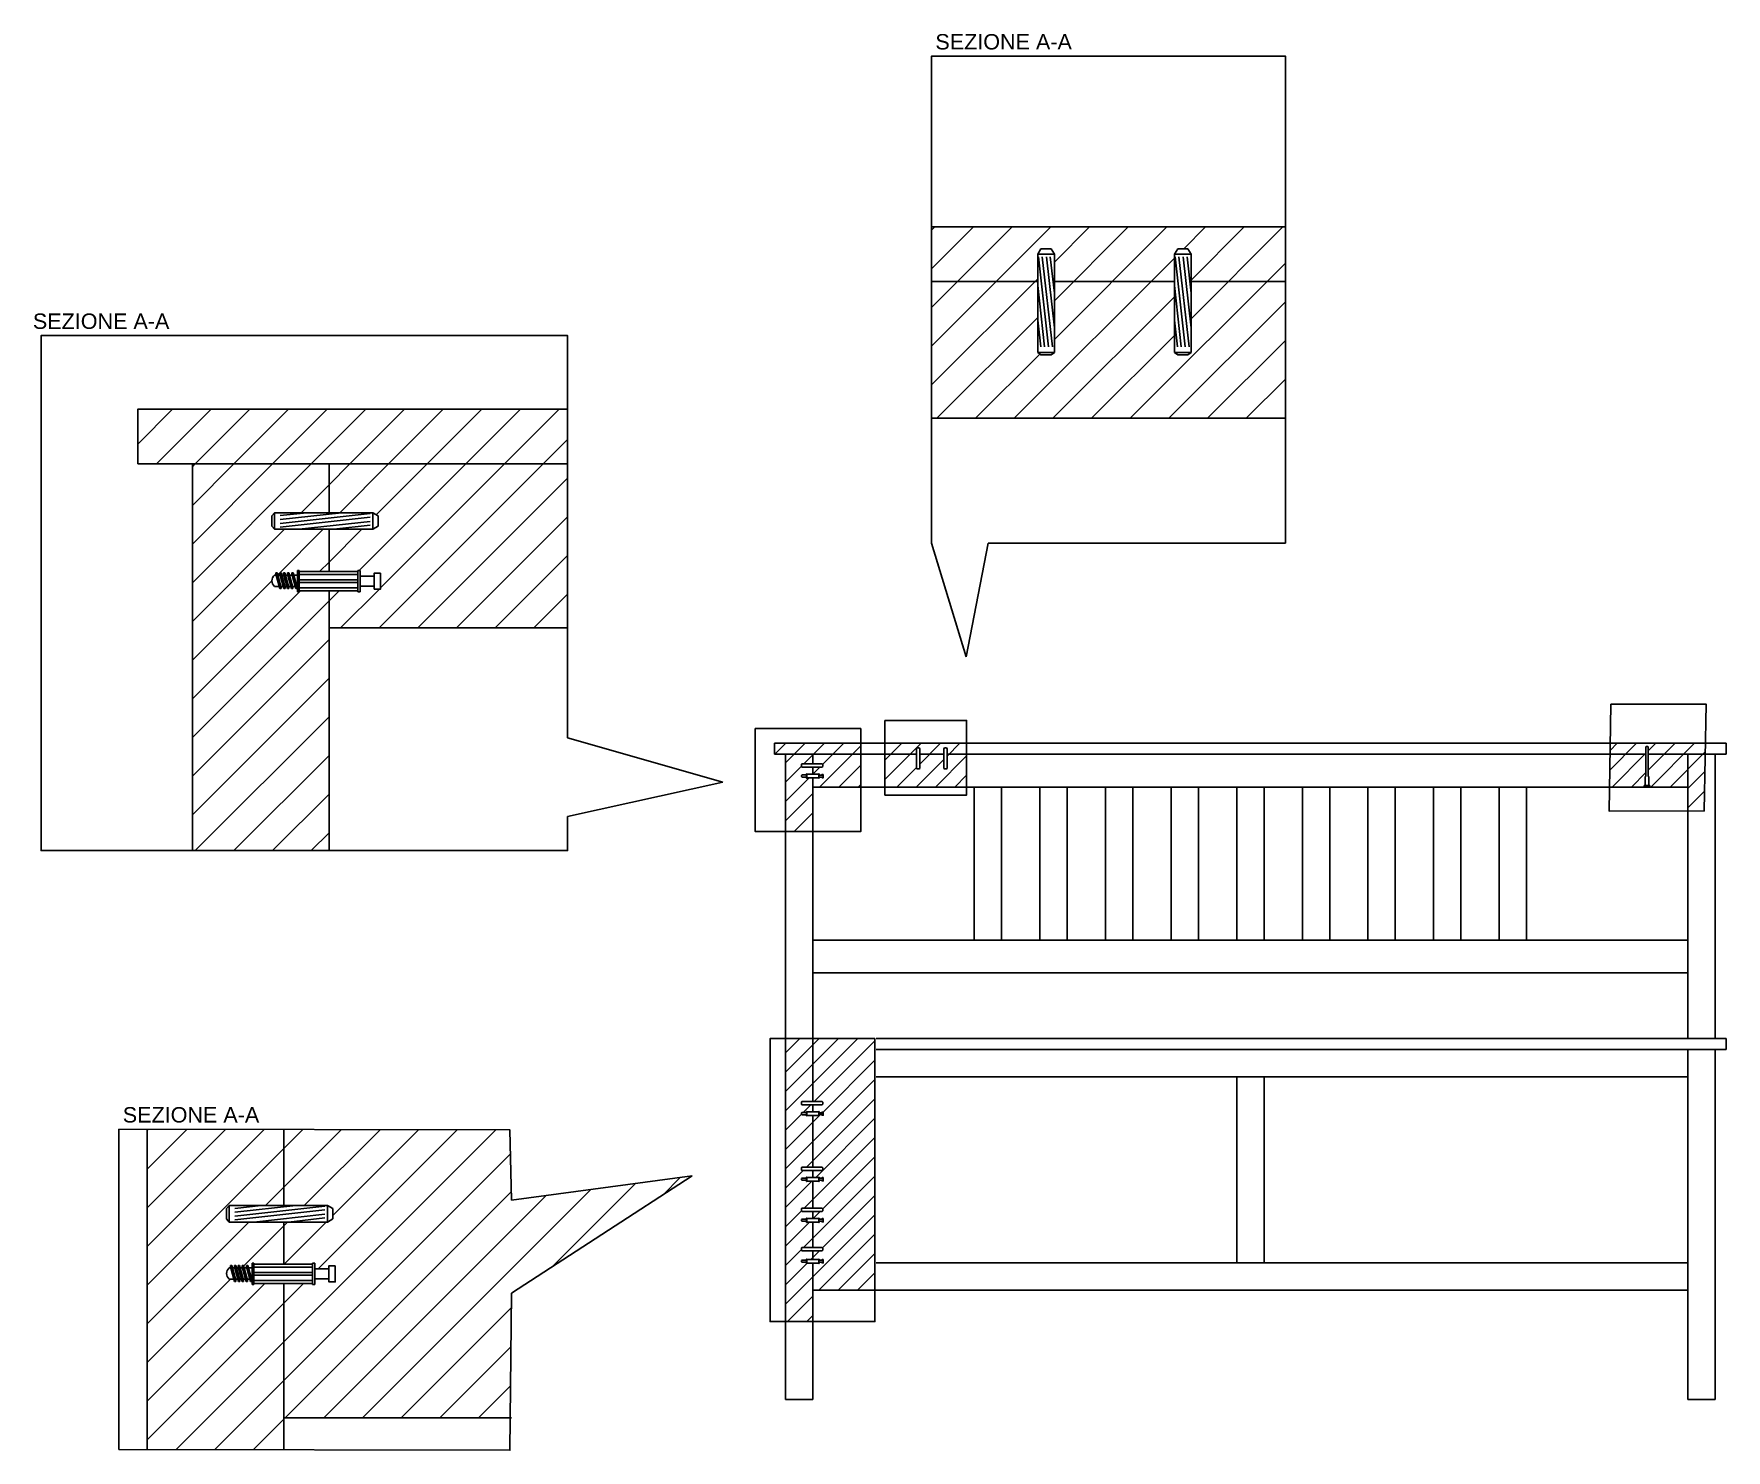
# Model space of a CAD drawing. Header units: inches. Extents: x 15 to 1381, y 53 to 1047.
# Drawn here: x 701.9 to 1011.4, y 319.6 to 578.7 of the extents above; entities that cross this region are included whole.
import ezdxf

# ---------------------------------------------------------------- set-up
doc = ezdxf.new("R2010")
doc.units = ezdxf.units.IN
doc.header["$MEASUREMENT"] = 0
doc.styles.get("Standard").update_dxf_attribs({"font": 'Arial.ttf'})
pattern_1 = [(45, (-23.602, -580.272), (-3.535534, 3.535534), [])]

msp = doc.modelspace()

# ---------------------------------------------------------------- hatches: boundary and pattern name
h = msp.add_hatch()
h.set_pattern_fill('ANSI31', color=251, scale=40)
h.set_pattern_definition(pattern_1)
h.paths.add_polyline_path([(930.78, 533.38), (913.54, 533.38), (913.54, 520.41), (912.96, 519.97), (911.09, 519.97), (910.5, 520.41), (910.5, 533.38), (888.54, 533.38), (888.54, 520.41), (887.96, 519.97), (886.09, 519.97), (885.5, 520.41), (885.5, 533.38), (866.09, 533.38), (866.09, 508.38), (930.78, 508.38)])
h.paths.add_polyline_path([(885.5, 538.41), (886.09, 539.38), (887.96, 539.38), (888.54, 538.41), (888.54, 533.38), (910.5, 533.38), (910.5, 538.41), (911.09, 539.38), (912.96, 539.38), (913.54, 538.41), (913.54, 533.38), (930.78, 533.38), (930.78, 543.38), (866.09, 543.38), (866.09, 533.38), (885.5, 533.38)])
h = msp.add_hatch()
h.set_pattern_fill('ANSI31', color=251, scale=40)
h.set_pattern_definition(pattern_1)
h.paths.add_polyline_path([(720.91, 510.04), (720.91, 500.04), (799.53, 500.04), (799.53, 510.04)])
h = msp.add_hatch()
h.set_pattern_fill('ANSI31', color=251, scale=40)
h.set_pattern_definition(pattern_1)
h.paths.add_polyline_path([(745.91, 479.69), (746.22, 479.69), (746.18, 479.87), (746.18, 480.11), (746.43, 480.11), (746.54, 479.69), (746.93, 479.69), (746.88, 479.87), (746.88, 480.11), (747.13, 480.11), (747.25, 479.69), (747.64, 479.69), (747.59, 479.87), (747.59, 480.11), (747.84, 480.11), (747.95, 479.69), (748.35, 479.69), (748.3, 479.87), (748.3, 480.11), (748.55, 480.11), (748.67, 479.69), (749.16, 479.69), (749.11, 479.87), (749.11, 480.11), (749.36, 480.11), (749.47, 479.69), (750.15, 479.69), (750.15, 480.53), (750.43, 480.53), (750.43, 480.35), (755.91, 480.35), (755.91, 488.07), (745.91, 488.07), (745.47, 488.66), (745.47, 490.52), (745.91, 491.11), (755.91, 491.11), (755.91, 500.04), (730.91, 500.04), (730.91, 429.31), (755.91, 429.31), (755.91, 476.84), (750.43, 476.84), (750.43, 476.66), (750.15, 476.66), (750.15, 477.22), (749.84, 477.22), (749.73, 477.63), (749.24, 477.63), (749.28, 477.46), (749.28, 477.22), (749.03, 477.22), (748.92, 477.63), (748.52, 477.63), (748.57, 477.46), (748.57, 477.22), (748.32, 477.22), (748.2, 477.63), (747.82, 477.63), (747.86, 477.46), (747.86, 477.22), (747.61, 477.22), (747.5, 477.63), (747.11, 477.63), (747.16, 477.46), (747.16, 477.22), (746.91, 477.22), (746.79, 477.63), (745.91, 477.63, -0.427564)])
h = msp.add_hatch()
h.set_pattern_fill('ANSI31', color=251, scale=40)
h.set_pattern_definition(pattern_1)
h.paths.add_polyline_path([(799.53, 500.04), (755.91, 500.04), (755.91, 491.11), (763.91, 491.11), (764.88, 490.52), (764.88, 488.66), (763.91, 488.07), (755.91, 488.07), (755.91, 480.35), (761.16, 480.35), (761.16, 480.53), (761.6, 480.53), (761.6, 479.5), (764.18, 479.5), (764.18, 480.08), (765.33, 480.08), (765.33, 477.13), (764.18, 477.13), (764.18, 477.69), (761.6, 477.69), (761.6, 476.66), (761.16, 476.66), (761.16, 476.84), (755.91, 476.84), (755.91, 470.04), (799.53, 470.04)])
h = msp.add_hatch()
h.set_pattern_fill('ANSI31', color=251, scale=20)
h.set_pattern_definition([(45, (-23.6022, -580.2718), (-1.767767, 1.767767), [])])
h.paths.add_polyline_path([(853.12, 446.93), (844.39, 446.93), (844.39, 445.16), (845.99, 445.16), (846.19, 445.04), (846.19, 444.67), (845.99, 444.55), (844.39, 444.55), (844.39, 443.29), (845.44, 443.29), (845.44, 443.32), (845.53, 443.32), (845.53, 443.12), (846.05, 443.12), (846.05, 443.23), (846.27, 443.23), (846.27, 442.64), (846.05, 442.64), (846.05, 442.76), (845.53, 442.76), (845.53, 442.55), (845.44, 442.55), (844.39, 442.57), (844.39, 440.93), (853.12, 440.93)])
h.paths.add_polyline_path([(844.39, 442.59), (843.29, 442.59), (843.29, 442.55), (843.24, 442.55), (843.24, 442.74), (842.39, 442.74, -0.427564), (842.39, 443.16), (843.24, 443.16), (843.24, 443.32), (843.29, 443.32), (843.29, 443.29), (844.39, 443.29), (844.39, 444.55), (842.39, 444.55), (842.3, 444.67), (842.3, 445.04), (842.39, 445.16), (844.39, 445.16), (844.39, 446.93), (839.39, 446.93), (839.39, 432.78), (844.39, 432.78)])
h.paths.add_polyline_path([(853.12, 448.93), (837.39, 448.93), (837.39, 446.93), (853.12, 446.93)])
h.paths.add_polyline_path([(872.49, 446.93), (868.91, 446.93), (868.91, 444.33), (868.79, 444.25), (868.42, 444.25), (868.3, 444.33), (868.3, 446.93), (863.91, 446.93), (863.91, 444.33), (863.79, 444.25), (863.42, 444.25), (863.3, 444.33), (863.3, 446.93), (857.54, 446.93), (857.54, 440.93), (872.49, 440.93)])
h.paths.add_polyline_path([(872.49, 448.93), (857.54, 448.93), (857.54, 446.93), (863.3, 446.93), (863.3, 447.93), (863.42, 448.13), (863.79, 448.13), (863.91, 447.93), (863.91, 446.93), (868.3, 446.93), (868.3, 447.93), (868.42, 448.13), (868.79, 448.13), (868.91, 447.93), (868.91, 446.93), (872.49, 446.93)])
h.paths.add_polyline_path([(855.74, 394.93), (844.39, 394.93), (844.39, 383.41), (845.99, 383.41), (846.19, 383.3), (846.19, 382.92), (845.99, 382.81), (844.39, 382.81), (844.39, 381.54), (845.44, 381.54), (845.44, 381.58), (845.53, 381.58), (845.53, 381.37), (846.05, 381.37), (846.05, 381.49), (846.27, 381.49), (846.27, 380.9), (846.05, 380.9), (846.05, 381.01), (845.53, 381.01), (845.53, 380.81), (845.44, 380.81), (844.39, 380.82), (844.39, 371.41), (845.99, 371.41), (846.19, 371.3), (846.19, 370.92), (845.99, 370.81), (844.39, 370.81), (844.39, 369.54), (845.44, 369.54), (845.44, 369.58), (845.53, 369.58), (845.53, 369.37), (846.05, 369.37), (846.05, 369.49), (846.27, 369.49), (846.27, 368.9), (846.05, 368.9), (846.05, 369.01), (845.53, 369.01), (845.53, 368.81), (845.44, 368.81), (844.39, 368.82), (844.39, 363.91), (845.99, 363.91), (846.19, 363.8), (846.19, 363.42), (845.99, 363.31), (844.39, 363.31), (844.39, 362.04), (845.44, 362.04), (845.44, 362.08), (845.53, 362.08), (845.53, 361.87), (846.05, 361.87), (846.05, 361.99), (846.27, 361.99), (846.27, 361.4), (846.05, 361.4), (846.05, 361.51), (845.53, 361.51), (845.53, 361.31), (845.44, 361.31), (844.39, 361.32), (844.39, 356.7), (845.99, 356.7), (846.19, 356.58), (846.19, 356.21), (845.99, 356.09), (844.39, 356.09), (844.39, 354.54), (845.44, 354.54), (845.44, 354.58), (845.53, 354.58), (845.53, 354.37), (846.05, 354.37), (846.05, 354.49), (846.27, 354.49), (846.27, 353.9), (846.05, 353.9), (846.05, 354.01), (845.53, 354.01), (845.53, 353.81), (845.44, 353.81), (844.39, 353.82), (844.39, 348.93), (855.74, 348.93)])
h.paths.add_polyline_path([(844.39, 361.34), (843.29, 361.34), (843.29, 361.31), (843.24, 361.31), (843.24, 361.5), (842.39, 361.5, -0.427564), (842.39, 361.91), (843.24, 361.91), (843.24, 362.08), (843.29, 362.08), (844.39, 362.06), (844.39, 363.31), (842.39, 363.31), (842.3, 363.42), (842.3, 363.8), (842.39, 363.91), (844.39, 363.91), (844.39, 368.84), (843.29, 368.84), (843.29, 368.81), (843.24, 368.81), (843.24, 369), (842.39, 369, -0.427564), (842.39, 369.41), (843.24, 369.41), (843.24, 369.58), (843.29, 369.58), (844.39, 369.56), (844.39, 370.81), (842.39, 370.81), (842.3, 370.92), (842.3, 371.3), (842.39, 371.41), (844.39, 371.41), (844.39, 380.84), (843.29, 380.84), (843.29, 380.81), (843.24, 380.81), (843.24, 381), (842.39, 381, -0.427564), (842.39, 381.41), (843.24, 381.41), (843.24, 381.58), (843.29, 381.58), (844.39, 381.56), (844.39, 382.81), (842.39, 382.81), (842.3, 382.92), (842.3, 383.3), (842.39, 383.41), (844.39, 383.41), (844.39, 394.93), (839.39, 394.93), (839.39, 343.15), (844.39, 343.15), (844.39, 353.84), (843.29, 353.84), (843.29, 353.81), (843.24, 353.81), (843.24, 354), (842.39, 354, -0.427564), (842.39, 354.41), (843.24, 354.41), (843.24, 354.58), (843.29, 354.58), (844.39, 354.56), (844.39, 356.09), (842.39, 356.09), (842.3, 356.21), (842.3, 356.58), (842.39, 356.7), (844.39, 356.7)])
h.paths.add_polyline_path([(1004.39, 446.93), (997.14, 446.93), (997.14, 445.06), (997.14, 443.01), (997.27, 442.72), (997.27, 441.23), (997.42, 441.23), (997.42, 441.03), (997.42, 440.93), (1004.39, 440.93)])
h.paths.add_polyline_path([(1007.56, 446.93), (1004.39, 446.93), (1004.39, 436.56), (1007.4, 436.57)])
h.paths.add_polyline_path([(996.7, 445.06), (996.7, 446.93), (990.14, 446.93), (990.05, 440.93), (996.41, 440.93), (996.41, 441.03), (996.41, 441.23), (996.57, 441.23), (996.57, 442.72), (996.64, 442.88), (996.7, 442.99)])
h.paths.add_polyline_path([(996.7, 448.23, -0.582622), (997.14, 448.23), (997.14, 446.93), (1007.56, 446.93), (1007.59, 448.93), (990.17, 448.93), (990.14, 446.93), (996.7, 446.93)])
h = msp.add_hatch()
h.set_pattern_fill('ANSI31', color=251, scale=40)
h.set_pattern_definition(pattern_1)
h.paths.add_polyline_path([(747.62, 350.14), (742.14, 350.14), (742.14, 349.97), (741.86, 349.97), (741.86, 350.52), (741.55, 350.52), (741.43, 350.93), (740.94, 350.93), (740.99, 350.76), (740.99, 350.52), (740.74, 350.52), (740.63, 350.93), (740.23, 350.93), (740.28, 350.76), (740.28, 350.52), (740.03, 350.52), (739.91, 350.93), (739.52, 350.93), (739.57, 350.76), (739.57, 350.52), (739.32, 350.52), (739.21, 350.93), (738.82, 350.93), (738.87, 350.76), (738.87, 350.52), (738.62, 350.52), (738.5, 350.93), (737.62, 350.93, -0.427564), (737.62, 353), (737.93, 353), (737.89, 353.17), (737.89, 353.41), (738.13, 353.41), (738.25, 353), (738.64, 353), (738.59, 353.17), (738.59, 353.41), (738.84, 353.41), (738.95, 353), (739.34, 353), (739.3, 353.17), (739.3, 353.41), (739.55, 353.41), (739.66, 353), (740.06, 353), (740.01, 353.17), (740.01, 353.41), (740.26, 353.41), (740.37, 353), (740.86, 353), (740.82, 353.17), (740.82, 353.41), (741.07, 353.41), (741.18, 353), (741.86, 353), (741.86, 353.83), (742.14, 353.83), (742.14, 353.65), (747.62, 353.65), (747.62, 361.37), (737.62, 361.37), (737.18, 361.96), (737.18, 363.82), (737.62, 364.41), (747.62, 364.41), (747.62, 378.29), (722.62, 378.34), (722.62, 319.77), (747.62, 319.72)])
h.paths.add_polyline_path([(789.28, 348.38), (822.3, 369.83), (789.28, 365.36), (788.97, 378.21), (747.62, 378.29), (747.62, 364.41), (755.62, 364.41), (756.59, 363.82), (756.59, 361.96), (755.62, 361.37), (747.62, 361.37), (747.62, 353.65), (752.87, 353.65), (752.87, 353.83), (753.31, 353.83), (753.31, 352.8), (755.89, 352.8), (755.89, 353.38), (757.04, 353.38), (757.04, 350.43), (755.89, 350.43), (755.89, 350.99), (753.31, 350.99), (753.31, 349.97), (752.87, 349.97), (752.87, 350.14), (747.62, 350.14), (747.62, 325.57), (789.03, 325.57)])

# ---------------------------------------------------------------- linework, layer by layer
at = {"color": 2}
for p, q in [((885.5, 538.41), (886.09, 539.38)), ((885.56, 538.5), (885.57, 538.41)), ((886.09, 539.38), (887.96, 539.38)), ((887.96, 539.38), (888.54, 538.41)), ((910.5, 538.41), (911.09, 539.38)), ((910.56, 538.5), (910.57, 538.41)), ((911.09, 539.38), (912.96, 539.38)), ((912.96, 539.38), (913.54, 538.41)), ((885.5, 520.41), (885.5, 538.41)), ((888.54, 538.41), (885.5, 538.41)), ((888.54, 538.41), (888.54, 520.41)), ((910.5, 520.41), (910.5, 538.41)), ((913.54, 538.41), (910.5, 538.41)), ((913.54, 538.41), (913.54, 520.41)), ((885.5, 520.41), (886.09, 519.97)), ((888.54, 520.41), (885.5, 520.41)), ((886.09, 519.97), (887.96, 519.97)), ((887.96, 519.97), (888.54, 520.41)), ((910.5, 520.41), (911.09, 519.97)), ((913.54, 520.41), (910.5, 520.41)), ((911.09, 519.97), (912.96, 519.97)), ((912.96, 519.97), (913.54, 520.41)), ((745.91, 491.11), (745.47, 490.52)), ((745.47, 490.52), (745.47, 488.66)), ((745.91, 488.07), (745.91, 491.11)), ((745.91, 491.11), (763.91, 491.11)), ((763.91, 488.07), (763.91, 491.11)), ((763.91, 491.11), (764.88, 490.52)), ((764, 491.06), (763.91, 491.05)), ((764.88, 490.52), (764.88, 488.66)), ((745.47, 488.66), (745.91, 488.07)), ((763.91, 488.07), (745.91, 488.07)), ((764.88, 488.66), (763.91, 488.07)), ((750.15, 479.69), (745.91, 479.69)), ((761.16, 476.66), (761.16, 480.53)), ((761.16, 480.53), (761.6, 480.53)), ((761.6, 480.53), (761.6, 476.66)), ((745.91, 477.63), (750.15, 477.63)), ((761.6, 476.66), (761.16, 476.66)), ((837.39, 446.93), (863.3, 446.93)), ((839.39, 446.93), (839.39, 394.93)), ((844.39, 445.16), (844.39, 446.93)), ((863.91, 446.93), (868.3, 446.93)), ((996.7, 446.93), (868.91, 446.93)), ((1011.39, 446.93), (997.14, 446.93)), ((1004.39, 394.93), (1004.39, 446.93)), ((1009.39, 446.93), (1009.39, 394.93)), ((844.39, 443.29), (844.39, 444.55)), ((844.39, 394.93), (844.39, 442.59)), ((844.39, 440.93), (1004.39, 440.93)), ((873.89, 412.93), (873.89, 440.93)), ((878.89, 412.93), (878.89, 440.93)), ((885.89, 412.93), (885.89, 440.93)), ((890.89, 412.93), (890.89, 440.93)), ((897.89, 412.93), (897.89, 440.93)), ((902.89, 412.93), (902.89, 440.93)), ((909.89, 412.93), (909.89, 440.93)), ((914.89, 412.93), (914.89, 440.93)), ((921.89, 412.93), (921.89, 440.93)), ((926.89, 412.93), (926.89, 440.93)), ((933.89, 412.93), (933.89, 440.93)), ((938.89, 412.93), (938.89, 440.93)), ((945.89, 412.93), (945.89, 440.93)), ((950.89, 412.93), (950.89, 440.93)), ((957.89, 412.93), (957.89, 440.93)), ((962.89, 412.93), (962.89, 440.93)), ((969.89, 412.93), (969.89, 440.93)), ((974.89, 412.93), (974.89, 440.93)), ((996.41, 441.03), (996.41, 440.93)), ((997.42, 441.03), (997.42, 440.93)), ((844.39, 412.93), (1004.39, 412.93)), ((844.39, 406.93), (1004.39, 406.93)), ((839.39, 394.93), (839.39, 328.93)), ((844.39, 383.41), (844.39, 394.93)), ((855.94, 392.93), (1011.39, 392.93)), ((1004.39, 328.93), (1004.39, 392.93)), ((1009.39, 392.93), (1009.39, 328.93)), ((855.94, 387.93), (1004.39, 387.93)), ((921.89, 353.93), (921.89, 387.93)), ((926.89, 387.93), (926.89, 353.93)), ((844.39, 381.54), (844.39, 382.81)), ((844.39, 371.41), (844.39, 380.84)), ((844.39, 369.54), (844.39, 370.81)), ((844.39, 363.91), (844.39, 368.84)), ((737.62, 364.41), (737.18, 363.82)), ((737.18, 363.82), (737.18, 361.96)), ((737.62, 364.41), (755.62, 364.41)), ((755.62, 364.41), (756.59, 363.82)), ((755.71, 364.36), (755.62, 364.35)), ((756.59, 363.82), (756.59, 361.96)), ((844.39, 362.04), (844.39, 363.31)), ((737.18, 361.96), (737.62, 361.37)), ((755.62, 361.37), (737.62, 361.37)), ((756.59, 361.96), (755.62, 361.37)), ((844.39, 356.7), (844.39, 361.34)), ((844.39, 354.54), (844.39, 356.09)), ((741.86, 353), (737.62, 353)), ((737.89, 353.41), (737.89, 353.17)), ((738.59, 353.41), (738.59, 353.17)), ((739.3, 353.41), (739.3, 353.17)), ((740.01, 353.41), (740.01, 353.17)), ((752.87, 349.97), (752.87, 353.83)), ((752.87, 353.83), (753.31, 353.83)), ((753.31, 353.83), (753.31, 349.97)), ((844.39, 328.93), (844.39, 353.84)), ((855.94, 353.93), (1004.39, 353.93)), ((737.62, 350.93), (741.86, 350.93)), ((753.31, 349.97), (752.87, 349.97)), ((844.39, 348.93), (1004.39, 348.93)), ((839.39, 328.93), (844.39, 328.93))]:
    msp.add_line(p, q, dxfattribs=at)
at = {"color": 7}
for p, q in [((885.62, 537.91), (887.46, 521.47)), ((886.33, 537.91), (888.17, 521.47)), ((887.09, 537.91), (888.54, 524.94)), ((887.8, 537.91), (888.54, 531.27)), ((910.62, 537.91), (912.46, 521.47)), ((911.33, 537.91), (913.17, 521.47)), ((912.09, 537.91), (913.54, 524.94)), ((912.8, 537.91), (913.54, 531.27)), ((885.5, 532.64), (886.75, 521.47)), ((910.5, 532.64), (911.75, 521.47)), ((885.5, 526.3), (886.04, 521.47)), ((910.5, 526.3), (911.04, 521.47)), ((751.81, 491.11), (746.97, 490.57)), ((758.15, 491.11), (746.97, 489.86)), ((763.41, 490.99), (746.97, 489.16)), ((763.41, 490.28), (746.97, 488.45)), ((763.41, 489.52), (750.44, 488.07)), ((763.41, 488.81), (756.78, 488.07)), ((746.18, 480.11), (746.43, 480.11)), ((746.18, 480.11), (746.18, 479.87)), ((746.91, 477.22), (746.18, 479.87)), ((746.43, 480.11), (747.16, 477.46)), ((746.88, 480.11), (747.13, 480.11)), ((746.88, 480.11), (746.88, 479.87)), ((747.61, 477.22), (746.88, 479.87)), ((747.13, 480.11), (747.86, 477.46)), ((747.59, 480.11), (747.84, 480.11)), ((747.59, 480.11), (747.59, 479.87)), ((748.32, 477.22), (747.59, 479.87)), ((747.84, 480.11), (748.57, 477.46)), ((748.3, 480.11), (748.55, 480.11)), ((748.3, 480.11), (748.3, 479.87)), ((749.03, 477.22), (748.3, 479.87)), ((748.55, 480.11), (749.28, 477.46)), ((749.11, 480.11), (749.36, 480.11)), ((749.11, 480.11), (749.11, 479.87)), ((749.84, 477.22), (749.11, 479.87)), ((749.36, 480.11), (750.09, 477.46)), ((747.16, 477.22), (746.91, 477.22)), ((747.16, 477.46), (747.16, 477.22)), ((747.86, 477.22), (747.61, 477.22)), ((747.86, 477.46), (747.86, 477.22)), ((748.57, 477.22), (748.32, 477.22)), ((748.57, 477.46), (748.57, 477.22)), ((749.28, 477.22), (749.03, 477.22)), ((749.28, 477.46), (749.28, 477.22)), ((750.09, 477.22), (749.84, 477.22)), ((750.09, 477.46), (750.09, 477.22)), ((737.62, 361.37), (737.62, 364.41)), ((743.51, 364.41), (738.68, 363.87)), ((749.85, 364.41), (738.68, 363.17)), ((755.12, 364.29), (738.68, 362.46)), ((755.12, 363.59), (738.68, 361.75)), ((755.12, 362.82), (742.15, 361.37)), ((755.12, 362.11), (748.49, 361.37)), ((755.62, 361.37), (755.62, 364.41)), ((737.89, 353.41), (738.13, 353.41)), ((738.62, 350.52), (737.89, 353.17)), ((738.13, 353.41), (738.87, 350.76)), ((738.59, 353.41), (738.84, 353.41)), ((739.32, 350.52), (738.59, 353.17)), ((738.84, 353.41), (739.57, 350.76)), ((739.3, 353.41), (739.55, 353.41)), ((740.03, 350.52), (739.3, 353.17)), ((739.55, 353.41), (740.28, 350.76)), ((740.01, 353.41), (740.26, 353.41)), ((740.74, 350.52), (740.01, 353.17)), ((740.26, 353.41), (740.99, 350.76)), ((740.82, 353.41), (741.07, 353.41)), ((740.82, 353.41), (740.82, 353.17)), ((741.55, 350.52), (740.82, 353.17)), ((741.07, 353.41), (741.8, 350.76)), ((738.87, 350.52), (738.62, 350.52)), ((738.87, 350.76), (738.87, 350.52)), ((739.57, 350.52), (739.32, 350.52)), ((739.57, 350.76), (739.57, 350.52)), ((740.28, 350.52), (740.03, 350.52)), ((740.28, 350.76), (740.28, 350.52)), ((740.99, 350.52), (740.74, 350.52)), ((740.99, 350.76), (740.99, 350.52)), ((741.8, 350.52), (741.55, 350.52)), ((741.8, 350.76), (741.8, 350.52))]:
    msp.add_line(p, q, dxfattribs=at)
at = {"color": 1}
for p, q in [((866.09, 533.38), (885.5, 533.38)), ((888.54, 533.38), (910.5, 533.38)), ((913.54, 533.38), (930.78, 533.38)), ((866.09, 508.38), (930.78, 508.38)), ((720.91, 500.04), (799.53, 500.04)), ((730.91, 500.04), (730.91, 429.31)), ((755.91, 491.11), (755.91, 500.04)), ((755.91, 480.35), (755.91, 488.07)), ((755.91, 429.31), (755.91, 476.84)), ((755.91, 470.04), (799.53, 470.04)), ((722.62, 378.34), (722.62, 319.77)), ((747.62, 364.41), (747.62, 378.29)), ((747.62, 353.65), (747.62, 361.37)), ((747.62, 319.72), (747.62, 350.14)), ((747.62, 325.57), (789.28, 325.57))]:
    msp.add_line(p, q, dxfattribs=at)
at = {"color": 4}
for p, q in [((866.09, 485.54), (872.4, 464.77)), ((872.4, 464.77), (876.46, 485.54)), ((827.9, 441.83), (799.53, 449.96)), ((799.53, 435.55), (827.9, 441.83)), ((789.28, 365.36), (822.3, 369.83)), ((822.3, 369.83), (789.28, 348.38))]:
    msp.add_line(p, q, dxfattribs=at)
at = {"color": 6}
for p, q in [((863.3, 447.93), (863.42, 448.13)), ((863.3, 444.33), (863.3, 447.93)), ((863.31, 447.95), (863.31, 447.93)), ((863.42, 448.13), (863.79, 448.13)), ((863.79, 448.13), (863.91, 447.93)), ((863.91, 447.93), (863.91, 444.33)), ((868.3, 447.93), (868.42, 448.13)), ((868.3, 444.33), (868.3, 447.93)), ((868.31, 447.95), (868.31, 447.93)), ((868.42, 448.13), (868.79, 448.13)), ((868.79, 448.13), (868.91, 447.93)), ((868.91, 447.93), (868.91, 444.33)), ((996.7, 445.06), (996.7, 448.23)), ((997.14, 448.23), (997.14, 445.06)), ((842.39, 445.16), (842.3, 445.04)), ((842.3, 445.04), (842.3, 444.67)), ((842.3, 444.67), (842.39, 444.55)), ((842.39, 445.16), (845.99, 445.16)), ((845.99, 444.55), (842.39, 444.55)), ((843.24, 443.16), (842.39, 443.16)), ((842.39, 442.74), (843.24, 442.74)), ((845.44, 442.55), (845.44, 443.32)), ((845.44, 443.32), (845.53, 443.32)), ((845.44, 442.55), (845.44, 443.32)), ((845.44, 443.32), (845.53, 443.32)), ((845.44, 442.55), (845.44, 443.32)), ((845.44, 443.32), (845.53, 443.32)), ((845.53, 442.55), (845.44, 442.55)), ((845.53, 442.55), (845.44, 442.55)), ((845.53, 442.55), (845.44, 442.55)), ((845.53, 443.32), (845.53, 443.12)), ((845.53, 442.76), (845.53, 442.55)), ((845.99, 445.16), (846.19, 445.04)), ((846.01, 445.15), (845.99, 445.14)), ((846.19, 444.67), (845.99, 444.55)), ((846.19, 445.04), (846.19, 444.67)), ((863.3, 444.33), (863.42, 444.25)), ((863.42, 444.25), (863.79, 444.25)), ((863.79, 444.25), (863.91, 444.33)), ((868.3, 444.33), (868.42, 444.25)), ((868.42, 444.25), (868.79, 444.25)), ((868.79, 444.25), (868.91, 444.33)), ((996.57, 442.72), (996.64, 442.88)), ((996.57, 441.23), (996.57, 442.72)), ((996.57, 442.58), (996.57, 442.63)), ((996.64, 442.88), (996.7, 442.99)), ((996.7, 442.99), (996.7, 445.06)), ((997.14, 445.06), (997.14, 443.01)), ((997.14, 443.01), (997.27, 442.72)), ((997.27, 442.72), (997.27, 441.23)), ((997.27, 442.58), (997.27, 442.53)), ((996.41, 441.03), (996.41, 441.23)), ((996.41, 441.23), (997.27, 441.23)), ((997.42, 441.03), (996.41, 441.03)), ((996.57, 442.35), (996.57, 442.4)), ((996.57, 442.12), (996.57, 442.17)), ((996.57, 441.89), (996.57, 441.94)), ((997.27, 442.35), (997.27, 442.3)), ((997.27, 442.12), (997.27, 442.07)), ((997.27, 441.23), (997.42, 441.23)), ((997.42, 441.23), (997.42, 441.03)), ((842.39, 383.41), (842.3, 383.3)), ((842.3, 383.3), (842.3, 382.92)), ((842.3, 382.92), (842.39, 382.81)), ((842.39, 383.41), (845.99, 383.41)), ((845.99, 382.81), (842.39, 382.81)), ((843.24, 381.41), (842.39, 381.41)), ((842.39, 381), (843.24, 381)), ((844.39, 381.54), (844.39, 382.81)), ((845.44, 380.81), (845.44, 381.58)), ((845.44, 381.58), (845.53, 381.58)), ((845.44, 380.81), (845.44, 381.58)), ((845.44, 381.58), (845.53, 381.58)), ((845.44, 380.81), (845.44, 381.58)), ((845.44, 381.58), (845.53, 381.58)), ((845.53, 380.81), (845.44, 380.81)), ((845.53, 380.81), (845.44, 380.81)), ((845.53, 380.81), (845.44, 380.81)), ((845.53, 381.58), (845.53, 381.37)), ((845.53, 381.01), (845.53, 380.81)), ((845.99, 383.41), (846.19, 383.3)), ((846.01, 383.4), (845.99, 383.4)), ((846.19, 382.92), (845.99, 382.81)), ((846.19, 383.3), (846.19, 382.92)), ((842.39, 371.41), (842.3, 371.3)), ((842.39, 371.41), (845.99, 371.41)), ((845.99, 371.41), (846.19, 371.3)), ((846.01, 371.4), (845.99, 371.4)), ((842.3, 371.3), (842.3, 370.92)), ((842.3, 370.92), (842.39, 370.81)), ((845.99, 370.81), (842.39, 370.81)), ((843.24, 369.41), (842.39, 369.41)), ((842.39, 369), (843.24, 369)), ((845.44, 368.81), (845.44, 369.58)), ((845.44, 369.58), (845.53, 369.58)), ((845.44, 368.81), (845.44, 369.58)), ((845.44, 369.58), (845.53, 369.58)), ((845.53, 368.81), (845.44, 368.81)), ((845.53, 368.81), (845.44, 368.81)), ((845.53, 369.58), (845.53, 369.37)), ((845.53, 369.01), (845.53, 368.81)), ((846.19, 370.92), (845.99, 370.81)), ((846.19, 371.3), (846.19, 370.92)), ((842.39, 363.91), (842.3, 363.8)), ((842.3, 363.8), (842.3, 363.42)), ((842.3, 363.42), (842.39, 363.31)), ((842.39, 363.91), (845.99, 363.91)), ((845.99, 363.31), (842.39, 363.31)), ((845.99, 363.91), (846.19, 363.8)), ((846.01, 363.9), (845.99, 363.9)), ((846.19, 363.42), (845.99, 363.31)), ((846.19, 363.8), (846.19, 363.42)), ((843.24, 361.91), (842.39, 361.91)), ((842.39, 361.5), (843.24, 361.5)), ((845.44, 361.31), (845.44, 362.08)), ((845.44, 362.08), (845.53, 362.08)), ((845.53, 361.31), (845.44, 361.31)), ((845.53, 362.08), (845.53, 361.87)), ((845.53, 361.51), (845.53, 361.31)), ((842.39, 356.7), (842.3, 356.58)), ((842.3, 356.58), (842.3, 356.21)), ((842.3, 356.21), (842.39, 356.09)), ((842.39, 356.7), (845.99, 356.7)), ((845.99, 356.09), (842.39, 356.09)), ((845.99, 356.7), (846.19, 356.58)), ((846.01, 356.69), (845.99, 356.68)), ((846.19, 356.21), (845.99, 356.09)), ((846.19, 356.58), (846.19, 356.21)), ((843.24, 354.41), (842.39, 354.41)), ((842.39, 354), (843.24, 354)), ((845.44, 354.44), (845.44, 354.58)), ((845.44, 354.58), (845.53, 354.58)), ((845.44, 353.81), (845.44, 354.44)), ((845.53, 353.81), (845.44, 353.81)), ((845.53, 354.58), (845.53, 354.37)), ((845.53, 354.01), (845.53, 353.81))]:
    msp.add_line(p, q, dxfattribs=at)
at = {"color": 4}
for points in [[(866.09, 485.54), (866.09, 485.54), (866.09, 574.62), (930.78, 574.62), (930.78, 485.54), (876.46, 485.54)], [(799.53, 449.96), (799.53, 523.51), (703.23, 523.51), (703.23, 429.31), (799.53, 429.31), (799.53, 435.55)], [(789.28, 365.36), (788.97, 378.21), (717.48, 378.35), (717.48, 319.78), (788.97, 319.64), (789.28, 348.38)]]:
    msp.add_lwpolyline(points, dxfattribs=at)
at = {"color": 1}
for points in [[(930.78, 543.38), (866.09, 543.38)], [(799.53, 510.04), (720.91, 510.04), (720.91, 500.04)]]:
    msp.add_lwpolyline(points, dxfattribs=at)
at = {"color": 2}
for points in [[(750.43, 480.53), (750.43, 476.66), (750.15, 476.66), (750.15, 480.53), (750.43, 480.53)], [(761.16, 480.35), (750.43, 480.35), (750.43, 479.81), (761.16, 479.81)], [(765.33, 480.08), (764.18, 480.08), (764.18, 477.13), (765.33, 477.13), (765.33, 480.08)], [(761.16, 478.85), (750.43, 478.85), (750.43, 478.35), (761.16, 478.35)], [(761.16, 477.39), (750.43, 477.39), (750.43, 476.84), (761.16, 476.84)], [(764.18, 479.5), (761.6, 479.5), (761.6, 477.69), (764.18, 477.69)], [(1011.39, 446.93), (1011.39, 448.93), (837.39, 448.93), (837.39, 446.93)], [(1011.39, 392.93), (1011.39, 394.93), (855.94, 394.93)], [(742.14, 353.83), (742.14, 349.97), (741.86, 349.97), (741.86, 353.83), (742.14, 353.83)], [(752.87, 353.65), (742.14, 353.65), (742.14, 353.11), (752.87, 353.11)], [(755.89, 352.8), (753.31, 352.8), (753.31, 350.99), (755.89, 350.99)], [(757.04, 353.38), (755.89, 353.38), (755.89, 350.43), (757.04, 350.43), (757.04, 353.38)], [(752.87, 352.15), (742.14, 352.15), (742.14, 351.65), (752.87, 351.65)], [(752.87, 350.69), (742.14, 350.69), (742.14, 350.14), (752.87, 350.14)], [(839.39, 328.93), (844.39, 328.93)], [(1004.39, 328.93), (1009.39, 328.93)]]:
    msp.add_lwpolyline(points, dxfattribs=at)
at = {"color": 4}
for points in [[(990.29, 456.09), (1007.71, 456.12), (1007.4, 436.57), (989.98, 436.53)], [(857.54, 453.12), (872.49, 453.12), (872.49, 439.47), (857.54, 439.47)], [(853.12, 451.62), (833.85, 451.62), (833.85, 432.78), (853.12, 432.78)], [(855.74, 394.93), (836.56, 394.93), (836.56, 343.15), (855.74, 343.15)]]:
    msp.add_lwpolyline(points, close=True, dxfattribs=at)
at = {"color": 6}
for points in [[(843.29, 443.32), (843.29, 442.55), (843.24, 442.55), (843.24, 443.32), (843.29, 443.32)], [(845.44, 443.29), (843.29, 443.29), (843.29, 443.18)], [(843.29, 442.7), (843.29, 442.59), (845.44, 442.59)], [(846.05, 443.12), (845.53, 443.12)], [(845.53, 442.76), (846.05, 442.76)], [(846.27, 443.23), (846.05, 443.23), (846.05, 443.12)], [(846.05, 442.76), (846.05, 442.64), (846.27, 442.64), (846.27, 443.23)], [(843.29, 381.58), (843.29, 380.81), (843.24, 380.81), (843.24, 381.58), (843.29, 381.58)], [(845.44, 381.54), (843.29, 381.54), (843.29, 381.44)], [(843.29, 380.95), (843.29, 380.84), (845.44, 380.84)], [(846.05, 381.37), (845.53, 381.37)], [(845.53, 381.01), (846.05, 381.01)], [(846.27, 381.49), (846.05, 381.49), (846.05, 381.37)], [(846.05, 381.01), (846.05, 380.9), (846.27, 380.9), (846.27, 381.49)], [(843.29, 369.58), (843.29, 368.81), (843.24, 368.81), (843.24, 369.58), (843.29, 369.58)], [(845.44, 369.54), (843.29, 369.54), (843.29, 369.44)], [(843.29, 368.95), (843.29, 368.84), (845.44, 368.84)], [(846.05, 369.37), (845.53, 369.37)], [(845.53, 369.01), (846.05, 369.01)], [(846.27, 369.49), (846.05, 369.49), (846.05, 369.37)], [(846.05, 369.01), (846.05, 368.9), (846.27, 368.9), (846.27, 369.49)], [(843.29, 362.08), (843.29, 361.31), (843.24, 361.31), (843.24, 362.08), (843.29, 362.08)], [(845.44, 362.04), (843.29, 362.04), (843.29, 361.94)], [(843.29, 361.45), (843.29, 361.34), (845.44, 361.34)], [(846.05, 361.87), (845.53, 361.87)], [(845.53, 361.51), (846.05, 361.51)], [(846.27, 361.99), (846.05, 361.99), (846.05, 361.87)], [(846.05, 361.51), (846.05, 361.4), (846.27, 361.4), (846.27, 361.99)], [(843.29, 354.44), (843.29, 353.81), (843.24, 353.81), (843.24, 354.58), (843.29, 354.58)], [(843.29, 354.58), (843.29, 354.54)], [(845.44, 354.54), (843.29, 354.54), (843.29, 354.44)], [(843.29, 353.95), (843.29, 353.84), (845.44, 353.84)], [(846.05, 354.37), (845.53, 354.37)], [(845.53, 354.01), (846.05, 354.01)], [(846.27, 354.49), (846.05, 354.49), (846.05, 354.37)], [(846.05, 354.01), (846.05, 353.9), (846.27, 353.9), (846.27, 354.49)]]:
    msp.add_lwpolyline(points, dxfattribs=at)
at = {"color": 2}
for centre in [(746.9, 478.66), (738.61, 351.96)]:
    msp.add_arc(centre, 1.43, 133.7004, 226.2996, dxfattribs=at)
at = {"color": 6}
for centre, radius, start, end in [((996.92, 448.1), 0.254, 29.548, 150.452), ((842.59, 442.95), 0.285, 133.7004, 226.2996), ((842.59, 381.21), 0.285, 133.7004, 226.2996), ((842.59, 369.21), 0.285, 133.7004, 226.2996), ((842.59, 361.71), 0.285, 133.7004, 226.2996), ((842.59, 354.21), 0.285, 133.7004, 226.2996)]:
    msp.add_arc(centre, radius, start, end, dxfattribs=at)

# ---------------------------------------------------------------- texts
at = {"color": 3, "char_height": 2.8212, "attachment_point": 1}
for insert in [(866.78, 578.66), (701.74, 527.55), (718.18, 382.39)]:
    msp.add_mtext_dynamic_manual_height_columns('SEZIONE A-A', width=59.2391, gutter_width=1, heights=[0], dxfattribs=dict(at, insert=insert))

doc.saveas('drawing.dxf')
